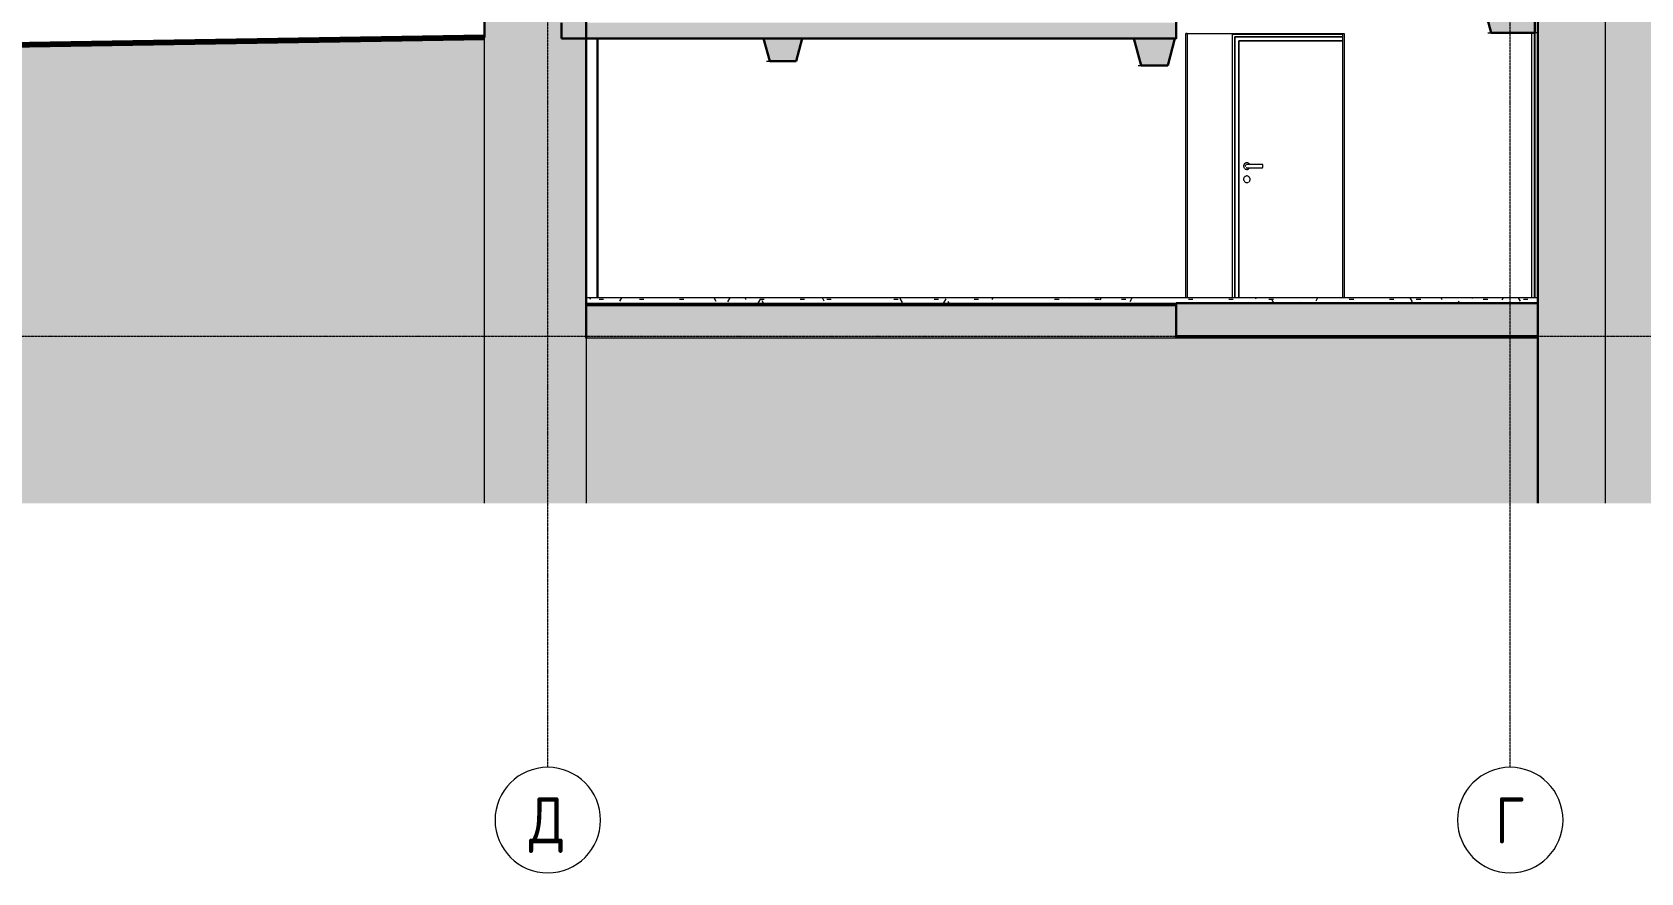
# Model space of a CAD drawing. Header units: millimetres. Extents: x -46915 to 9656, y -6969 to 19630.
# Drawn here: x -24468 to -12267, y -6969 to -595 of the extents above; entities that cross this region are included whole.
import ezdxf

# ---------------------------------------------------------------- set-up
doc = ezdxf.new("R2010")
doc.units = ezdxf.units.MM
doc.linetypes.add('ADSK_Линия сетки', pattern=[25, 20, -2.5, 0, -2.5])
doc.linetypes.add('ADSK_Сверху', pattern=[4.5, 3, -1.5])
for name, color, linetype, lineweight in [('Двери', 7, 'Continuous', 9), ('Каркас', 7, 'Continuous', 9), ('Линии', 7, 'Continuous', 80), ('Оси', 7, 'Continuous', 9), ('Перекрытие', 7, 'Continuous', 9), ('Стены внутренние', 7, 'Continuous', 9), ('Стены наружные', 7, 'Continuous', 9), ('Стены отделка', 7, 'Continuous', 30), ('Стены перегородки', 7, 'Continuous', 30), ('Стены штриховка', 7, 'Continuous', 9), ('Узлы', 7, 'Continuous', 9), ('Уровни', 7, 'Continuous', 9)]:
    doc.layers.add(name, color=color, linetype=linetype, lineweight=lineweight)
doc.styles.add('GOST Common_1', font='GOST_Common.ttf', dxfattribs={"width": 0.9, "height": 350})

# ---------------------------------------------------------------- blocks, each defined once
blk = doc.blocks.new('Балки подвала1 - Балки подвала-787333-Б')
at = {"layer": 'Каркас', "true_color": 0xc0c0c0}
for points in [[(-13070, -599), (-13070, -280), (-13488, -280), (-13403, -599), (-13291, -599)], [(-18673, -815), (-18627, -643), (-18921, -643), (-18874, -815)], [(-16056, -846), (-15855, -846), (-15800, -643), (-16111, -643)]]:
    blk.add_hatch(color=9, dxfattribs=at).paths.add_polyline_path(points)
at = {"layer": 'Каркас', "lineweight": 30}
for p, q in [((-13070, -280), (-13488, -280)), ((-13488, -280), (-13403, -599)), ((-13070, -599), (-13070, -280)), ((-13403, -599), (-13070, -599)), ((-18627, -643), (-18921, -643)), ((-18921, -643), (-18874, -815)), ((-18673, -815), (-18627, -643)), ((-15800, -643), (-16111, -643)), ((-16111, -643), (-16056, -846)), ((-15855, -846), (-15800, -643)), ((-18874, -815), (-18673, -815)), ((-16056, -846), (-15855, -846))]:
    blk.add_line(p, q, dxfattribs=at)
at = {"layer": 'Каркас'}
for p, q in [((-13427, -599), (-13403, -599)), ((-18898, -815), (-18874, -815)), ((-16079, -846), (-16056, -846))]:
    blk.add_line(p, q, dxfattribs=at)
blk = doc.blocks.new('AC_Дверь_Однопольная - Д-10п 1070х2000h-2926655-Б')
at = {"layer": 'Двери'}
for p, q in [((-14527, -630), (-15345, -630)), ((-15345, -630), (-15345, -2610)), ((-15345, -2610), (-15345, -630)), ((-15345, -630), (-14527, -630)), ((-15315, -660), (-15315, -2610)), ((-14527, -660), (-15315, -660)), ((-15315, -660), (-14527, -660)), ((-15315, -2610), (-15315, -660))]:
    blk.add_line(p, q, dxfattribs=at)
at = {"layer": 'Двери', "linetype": 'ADSK_Сверху', "lineweight": 5}
for p, q in [((-15255, -1585), (-15255, -1585)), ((-15255, -1598), (-15255, -1598)), ((-15255, -1598), (-15255, -1598)), ((-15255, -1622), (-15255, -1622)), ((-15255, -1622), (-15255, -1622)), ((-15255, -1635), (-15255, -1635)), ((-15255, -1685), (-15255, -1685)), ((-15135, -1598), (-15235, -1598)), ((-15235, -1622), (-15135, -1622)), ((-15255, -1735), (-15255, -1735))]:
    blk.add_line(p, q, dxfattribs=at)
at = {"layer": 'Двери', "linetype": 'ADSK_Сверху', "lineweight": 5, "flags": 128}
for points in [[(-15235, -1598), (-15236, -1598), (-15236, -1598), (-15237, -1598), (-15238, -1598), (-15239, -1598), (-15240, -1598), (-15240, -1598), (-15241, -1598), (-15242, -1598), (-15243, -1598), (-15243, -1598), (-15244, -1598), (-15245, -1598), (-15245, -1598), (-15246, -1598), (-15247, -1598), (-15247, -1598), (-15248, -1598), (-15249, -1598), (-15249, -1598), (-15250, -1598), (-15250, -1598), (-15251, -1598), (-15251, -1598), (-15252, -1598), (-15252, -1598), (-15252, -1598), (-15253, -1598), (-15253, -1598), (-15253, -1598), (-15254, -1598), (-15254, -1598), (-15254, -1598), (-15254, -1598), (-15255, -1598), (-15255, -1598), (-15255, -1598), (-15255, -1598), (-15255, -1598)], [(-15255, -1622), (-15255, -1622), (-15255, -1622), (-15255, -1622), (-15255, -1622), (-15254, -1622), (-15254, -1622), (-15254, -1622), (-15254, -1622), (-15254, -1622), (-15253, -1622), (-15253, -1622), (-15253, -1622), (-15252, -1622), (-15252, -1622), (-15251, -1622), (-15251, -1622), (-15250, -1622), (-15250, -1622), (-15249, -1622), (-15249, -1622), (-15248, -1622), (-15248, -1622), (-15247, -1622), (-15246, -1622), (-15246, -1622), (-15245, -1622), (-15244, -1622), (-15244, -1622), (-15243, -1622), (-15242, -1622), (-15241, -1622), (-15241, -1622), (-15240, -1622), (-15239, -1622), (-15238, -1622), (-15237, -1622), (-15237, -1622), (-15236, -1622), (-15235, -1622), (-15235, -1622)]]:
    blk.add_lwpolyline(points, dxfattribs=at)
at = {"layer": 'Двери', "linetype": 'ADSK_Сверху', "lineweight": 5}
for centre, major_axis, ratio, start_param, end_param in [((-15255, -1610), (0, 25), 0.999998, 5.235988, 7.853982), ((-15255, -1610), (0, 25), 0.999998, 1.570796, 4.18879), ((-15255, -1710), (0, 25), 0.999998, 4.712389, 7.853982), ((-15255, -1610), (0, 12), 0.999998, 1.047198, 1.570796), ((-15255, -1610), (0, 12), 0.999998, 1.570796, 2.094395), ((-15255, -1610), (0, 12), 0.999998, 0, 0.523599), ((-15255, -1610), (0, 12), 0.999998, 2.617994, 3.141593), ((-15135, -1610), (0, 12), 0.002105, 4.712389, 6.283185), ((-15135, -1610), (0, 12), 0.002105, 3.141593, 4.712389), ((-15255, -1710), (0, 25), 0.999998, 1.570796, 4.712389)]:
    blk.add_ellipse(centre, major_axis=major_axis, ratio=ratio, start_param=start_param, end_param=end_param, dxfattribs=at)
blk = doc.blocks.new('Ось сетки - Круг_Ø8 мм-6577-Б')
at = {"layer": 'Оси', "lineweight": 20}
for start, end in [(360, 180), (180, 360)]:
    blk.add_arc((-307, -6569), 400, start, end, dxfattribs=at)

msp = doc.modelspace()

# ---------------------------------------------------------------- hatches: boundary and pattern name
at = {"layer": 'Перекрытие', "true_color": 0xc0c0c0}
for points in [[(-18579, -643), (-15792, -643), (-15792, -523), (-20454, -523), (-20454, -643), (-20090, -643)], [(-18579, -2915), (-15792, -2915), (-15792, -2665), (-20266, -2665), (-20266, -2915), (-20090, -2915)], [(-13291, -2900), (-13047, -2900), (-13047, -2650), (-15792, -2650), (-15792, -2900), (-14046, -2900)]]:
    msp.add_hatch(color=9, dxfattribs=at).paths.add_polyline_path(points)
at = {"layer": 'Перекрытие', "lineweight": 5}
h = msp.add_hatch(dxfattribs=at)
h.set_pattern_fill('FP_9', color=256, style=0, pattern_type=2)
h.set_pattern_definition([(0, (-19354.99, -180), (406.4, 101.6), [33.528, -271.272, 33.528, -271.272, -1625.6]), (0, (-19354.99, -180), (406.4, 101.6), [-609.6, 33.528, -576.072, 33.528, -271.272, -711.2]), (0, (-19354.99, -180), (406.4, 101.6), [-1524, 33.528, -169.672, 33.528, -474.472]), (120, (-19202.59, -129.2), (-291.1882, 301.1527), [33.528, -271.272, 33.528, -271.272, -1625.6]), (120, (-19202.59, -129.2), (-291.1882, 301.1527), [-609.6, 33.528, -576.072, 33.528, -271.272, -711.2]), (120, (-19202.59, -129.2), (-291.1882, 301.1527), [-1524, 33.528, -169.672, 33.528, -474.472]), (240, (-19151.79, 74), (-115.2118, -402.7527), [33.528, -271.272, 33.528, -271.272, -1625.6]), (240, (-19151.79, 74), (-115.2118, -402.7527), [-609.6, 33.528, -576.072, 33.528, -271.272, -711.2]), (240, (-19151.79, 74), (-115.2118, -402.7527), [-1524, 33.528, -169.672, 33.528, -474.472])])
h.paths.add_polyline_path([(-13047, -2650), (-13047, -2610), (-20266, -2610), (-20266, -2650), (-13291, -2650)])
at = {"layer": 'Стены внутренние', "true_color": 0xc0c0c0}
msp.add_hatch(color=9, dxfattribs=at).paths.add_polyline_path([(-13030, -4166), (-12538, -4166), (-12537, -160), (-13047, -160), (-13047, -4166)])
at = {"layer": 'Стены наружные', "true_color": 0xc0c0c0}
msp.add_hatch(color=9, dxfattribs=at).paths.add_polyline_path([(-21036, -4166), (-20266, -4166), (-20266, -450), (-21036, -450), (-21036, -3771)])
at = {"layer": 'Узлы', "lineweight": 5}
h = msp.add_hatch(dxfattribs=at)
h.set_pattern_fill('FP_51', color=256, style=0, pattern_type=2)
h.set_pattern_definition([(0, (-19355, -180), (635, 635), [635, -635]), (0, (-19355, 58.1), (635, 635), [635, -635]), (0, (-19355, 296.25), (635, 635), [635, -635]), (90, (-19275.6, 375.6), (-635, 635), [635, -635]), (90, (-19037.5, 375.6), (-635, 635), [635, -635]), (90, (-18799.36, 375.6), (-635, 635), [635, -635])])
h.paths.add_polyline_path([(-45774, -4166), (-21036, -4166), (-21036, -634), (-35004, -860), (-45774, -748), (-45774, -3646)])
h.paths.add_polyline_path([(-20090, -4166), (-13048, -4166), (-13048, -2915), (-20266, -2915), (-20266, -4166)])
h.paths.add_polyline_path([(2573, -4166), (2573, -770), (1723, -781), (280, -719), (-150, -712), (-150, -4166), (-79, -4166)])
h.paths.add_polyline_path([(-700, -4166), (-660, -4166), (-660, -700), (-1743, -700), (-1743, -550), (-1643, -550), (-1643, -260), (-12538, -260), (-12538, -4166), (-3470, -4166)])

# ---------------------------------------------------------------- linework, layer by layer
at = {"layer": 'Линии', "lineweight": 15}
for p, q in [((-12538, -260), (-12538, -4166)), ((-21036, -4166), (-21036, -634)), ((-13048, -2915), (-20266, -2915)), ((-20266, -2915), (-20266, -4166)), ((-13048, -4166), (-13048, -2915))]:
    msp.add_line(p, q, dxfattribs=at)
at = {"layer": 'Линии'}
msp.add_line((-21036, -634), (-35004, -860), dxfattribs=at)
at = {"layer": 'Оси', "linetype": 'ADSK_Линия сетки'}
for p, q in [((-20557, -6169), (-20557, 15900)), ((-13257, -6169), (-13257, 15900))]:
    msp.add_line(p, q, dxfattribs=at)
at = {"layer": 'Перекрытие', "lineweight": 30}
for p, q in [((-15792, -470), (-15792, -643)), ((-20454, -523), (-20454, -643)), ((-20454, -643), (-15792, -643)), ((-15792, -2665), (-20266, -2665)), ((-13047, -2650), (-15792, -2650)), ((-15792, -2650), (-15792, -2665)), ((-15792, -2915), (-15792, -2665)), ((-15792, -2900), (-13047, -2900))]:
    msp.add_line(p, q, dxfattribs=at)
at = {"layer": 'Перекрытие'}
for p, q in [((-15785, -643), (-15792, -643)), ((-15786, -2900), (-15786, -2915))]:
    msp.add_line(p, q, dxfattribs=at)
at = {"layer": 'Перекрытие', "lineweight": 15}
for p, q in [((-13047, -2610), (-20266, -2610)), ((-20266, -2650), (-15792, -2650)), ((-13047, -2650), (-13047, -2610))]:
    msp.add_line(p, q, dxfattribs=at)
at = {"layer": 'Стены внутренние', "lineweight": 30}
msp.add_line((-13047, -160), (-13047, -4166), dxfattribs=at)
at = {"layer": 'Стены внутренние'}
for p, q in [((-13065, -599), (-13065, -280)), ((-15717, -604), (-14517, -604)), ((-15717, -2610), (-15717, -604)), ((-15707, -604), (-15717, -604)), ((-15707, -604), (-15707, -2610)), ((-15705, -2610), (-15705, -604)), ((-15365, -2610), (-15365, -610)), ((-15365, -610), (-14527, -610)), ((-14527, -2610), (-14527, -604)), ((-14527, -604), (-14517, -604)), ((-14517, -604), (-14517, -2610)), ((-13095, -599), (-13095, -2610)), ((-13066, -2915), (-13066, -2900))]:
    msp.add_line(p, q, dxfattribs=at)
at = {"layer": 'Стены наружные', "lineweight": 30}
for p, q in [((-21036, -450), (-21036, -634)), ((-20266, -2915), (-20266, -450))]:
    msp.add_line(p, q, dxfattribs=at)
at = {"layer": 'Стены отделка', "lineweight": 5}
for p, q in [((-13077, -599), (-13077, -2610)), ((-13067, -599), (-13077, -599)), ((-20176, -2610), (-20176, -643))]:
    msp.add_line(p, q, dxfattribs=at)
at = {"layer": 'Стены перегородки', "lineweight": 5}
for p, q in [((-13047, -599), (-13067, -599)), ((-13047, -2610), (-13047, -599))]:
    msp.add_line(p, q, dxfattribs=at)
at = {"layer": 'Стены штриховка'}
for p, q in [((-13067, -2610), (-13067, -599)), ((-20186, -643), (-20186, -2610))]:
    msp.add_line(p, q, dxfattribs=at)
at = {"layer": 'Уровни', "linetype": 'ADSK_Линия сетки', "lineweight": 20}
msp.add_line((-46915, -2900), (5133, -2900), dxfattribs=at)

# ---------------------------------------------------------------- block references
at = {"layer": 'Двери'}
msp.add_blockref('AC_Дверь_Однопольная - Д-10п 1070х2000h-2926655-Б', (0, 0), dxfattribs=at)
at = {"layer": 'Каркас'}
msp.add_blockref('Балки подвала1 - Балки подвала-787333-Б', (0, 0), dxfattribs=at)
at = {"layer": 'Оси', "lineweight": 20}
for p in [(-20250, 0), (-12950, 0)]:
    msp.add_blockref('Ось сетки - Круг_Ø8 мм-6577-Б', p, dxfattribs=at)

# ---------------------------------------------------------------- texts
at = {"layer": 'Оси', "char_height": 350, "attachment_point": 1, "style": 'GOST Common_1'}
for s, insert, width in [('\\fGOST Common|b0|i0|c204|p34|;\\W.9;Д', (-20700, -6396), 346.33), ('\\fGOST Common|b0|i0|c204|p34|;\\W.9;Г', (-13371, -6396), 274.18)]:
    msp.add_mtext(s, dxfattribs=dict(at, insert=insert, width=width))

doc.saveas('drawing.dxf')
